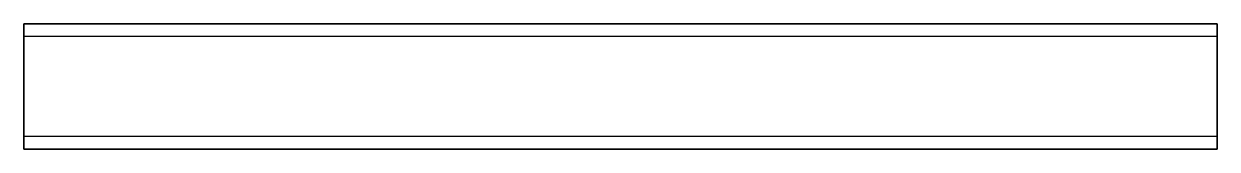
# Model space of a CAD drawing. Header units: inches. Extents: x 0 to 287, y 0 to 30.
import ezdxf

# ---------------------------------------------------------------- set-up
doc = ezdxf.new("R2010")
doc.units = ezdxf.units.IN
doc.header["$MEASUREMENT"] = 0
doc.layers.add('SIMUMAK Visible (ISO)', color=7, linetype='Continuous', lineweight=35)
doc.layers.add('SIMUMAK Visible Narrow (ISO)', color=7, linetype='Continuous', lineweight=25)

# ---------------------------------------------------------------- blocks, each defined once
blk = doc.blocks.new('DIN 30 x 20 x 2 00000081_Estructura Tubular_8_2477C 30x20x2mm')
at = {"layer": 'SIMUMAK Visible (ISO)'}
for p, q in [((-143.25, 12), (-143.25, 15)), ((143.25, 15), (-143.25, 15)), ((143.25, 12), (143.25, 15)), ((-143.25, 12), (-143.25, -12)), ((143.25, 12), (143.25, -12)), ((-143.25, -15), (-143.25, -12)), ((143.25, -15), (143.25, -12)), ((143.25, -15), (-143.25, -15))]:
    blk.add_line(p, q, dxfattribs=at)
at = {"layer": 'SIMUMAK Visible Narrow (ISO)'}
for p, q in [((143.25, 12), (-143.25, 12)), ((143.25, -12), (-143.25, -12))]:
    blk.add_line(p, q, dxfattribs=at)

msp = doc.modelspace()

# ---------------------------------------------------------------- block references
msp.add_blockref('DIN 30 x 20 x 2 00000081_Estructura Tubular_8_2477C 30x20x2mm', (143.25, 15))

doc.saveas('drawing.dxf')
